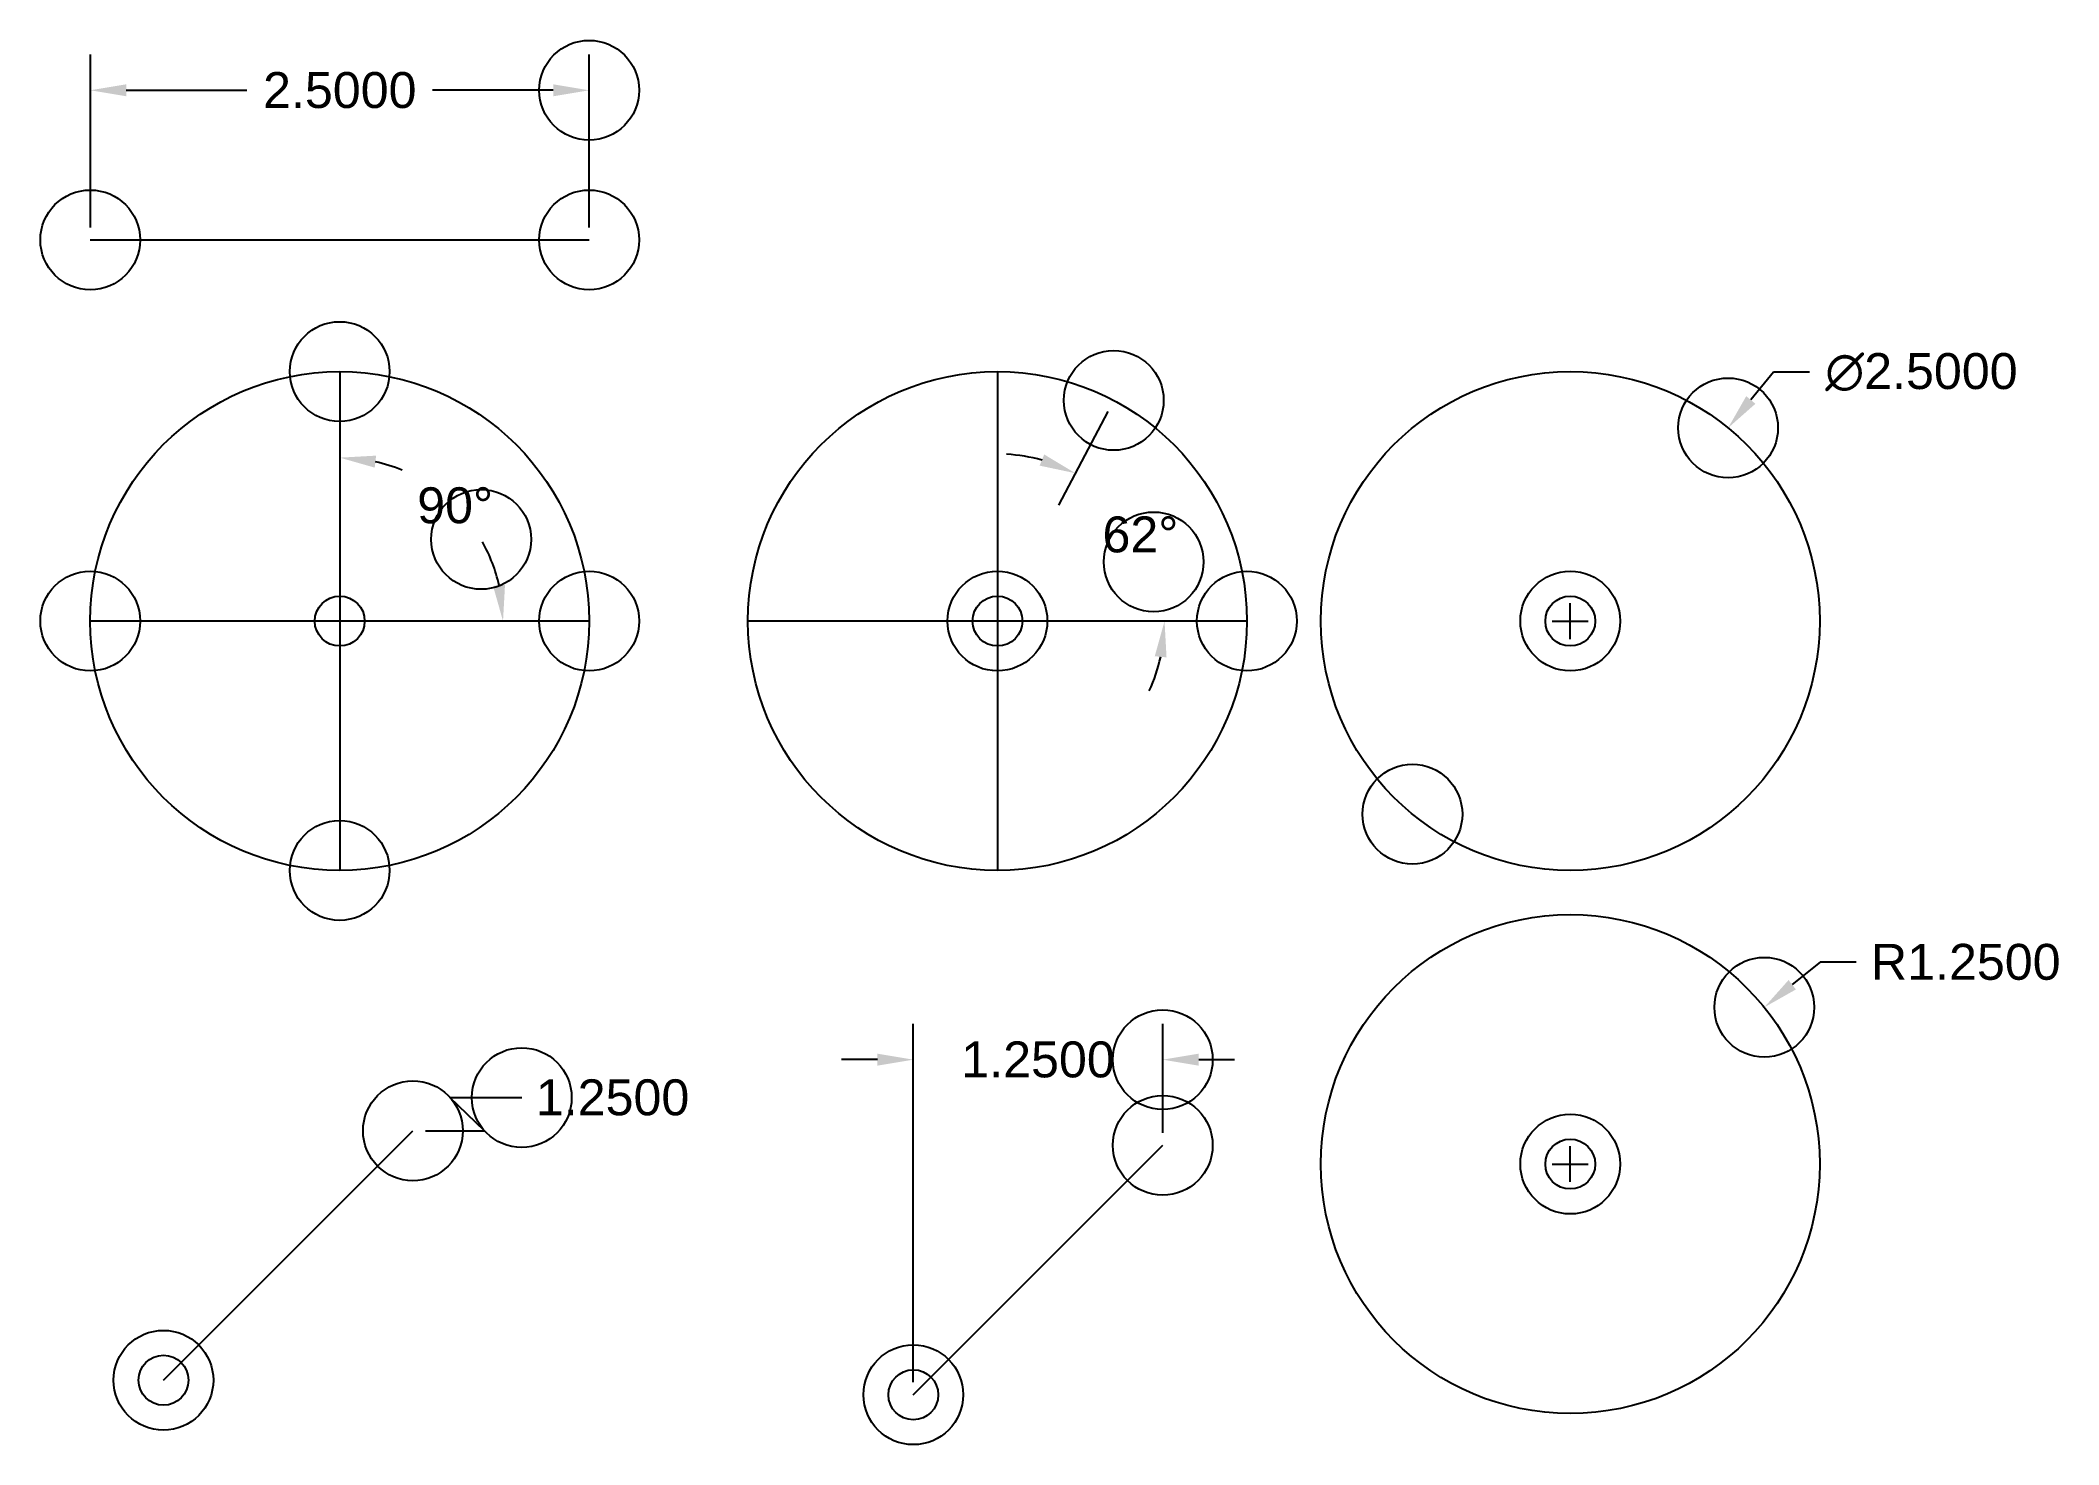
# Paper-space layout 'dimensions' of a CAD drawing. Header units: millimetres, sheet in inches. Extents: x 0.5 to 10.6, y 0.7 to 7.7.
import ezdxf

# ---------------------------------------------------------------- set-up
doc = ezdxf.new("R2010")
doc.units = ezdxf.units.MM
doc.header["$MEASUREMENT"] = 0
doc.styles.get("Standard").update_dxf_attribs({"font": 'arial.ttf'})
doc.dimstyles.get("Standard").update_dxf_attribs({"dimtxt": 0.18, "dimasz": 0.18, "dimexe": 0.18, "dimexo": 0.0625, "dimgap": 0.09, "dimtad": 0, "dimtih": 1, "dimtoh": 1, "dimdec": 4, "dimzin": 0, "dimdsep": 46, "dimtxsty": 'Standard', "dimcen": 0.09, "dimadec": 0, "dimazin": 0, "dimtfac": 1, "dimtdec": 4, "dimtofl": 0, "dimtmove": 0, "dimatfit": 3, "dimfxl": 1, "dimtolj": 1, "dimtzin": 0, "dimarcsym": 0})

# ---------------------------------------------------------------- blocks, each defined once
blk = doc.blocks.new('*D13')
at = {"color": 0, "lineweight": -2, "transparency": 16777216}
for p, q in [((0.777, 6.769), (0.777, 7.636)), ((3.277, 6.769), (3.277, 7.636)), ((0.957, 7.456), (1.562, 7.456)), ((3.097, 7.456), (2.491, 7.456))]:
    blk.add_line(p, q, dxfattribs=at)
at = {"color": 0, "transparency": 16777216}
for points in [[(0.957, 7.486), (0.957, 7.426), (0.777, 7.456)], [(3.097, 7.486), (3.097, 7.426), (3.277, 7.456)]]:
    blk.add_solid(points, dxfattribs=at)
at = {"layer": 'Defpoints', "color": 0, "transparency": 16777216}
for p in [(3.277, 7.456), (0.777, 6.706), (3.277, 6.706)]:
    blk.add_point(p, dxfattribs=at)
at = {"color": 0, "transparency": 16777216, "insert": (2.027, 7.456), "char_height": 0.18, "attachment_point": 5}
blk.add_mtext('\\A1;2.5000', dxfattribs=at)
blk = doc.blocks.new('*D22')
at = {"color": 0, "lineweight": -2, "transparency": 16777216}
for start, end in [(67.5785, 77.3736), (12.6264, 29.003)]:
    blk.add_arc((2.027, 4.796), 0.818, start, end, dxfattribs=at)
at = {"color": 0, "transparency": 16777216}
for points in [[(2.202, 5.565), (2.209, 5.625), (2.027, 5.615)], [(2.855, 4.978), (2.795, 4.972), (2.845, 4.796)]]:
    blk.add_solid(points, dxfattribs=at)
at = {"layer": 'Defpoints', "color": 0, "transparency": 16777216}
for p in [(2.027, 6.046), (2.735, 5.205), (0.777, 4.796), (3.277, 4.796), (2.027, 3.546)]:
    blk.add_point(p, dxfattribs=at)
at = {"color": 0, "transparency": 16777216, "insert": (2.605, 5.375), "char_height": 0.18, "attachment_point": 5}
blk.add_mtext('\\A1;90°', dxfattribs=at)
blk = doc.blocks.new('*D25')
at = {"color": 0, "lineweight": -2, "transparency": 16777216}
for p, q in [((5.876, 5.847), (5.629, 5.377)), ((6.51, 4.796), (5.98, 4.796))]:
    blk.add_line(p, q, dxfattribs=at)
for start, end in [(74.5551, 86.8992), (335.3118, 347.6559)]:
    blk.add_arc((5.323, 4.796), 0.837, start, end, dxfattribs=at)
at = {"color": 0, "transparency": 16777216}
for points in [[(5.557, 5.631), (5.534, 5.575), (5.713, 5.537)], [(6.111, 4.62), (6.17, 4.614), (6.16, 4.796)]]:
    blk.add_solid(points, dxfattribs=at)
at = {"layer": 'Defpoints', "color": 0, "transparency": 16777216}
for p in [(5.905, 5.902), (6.105, 5.093), (5.323, 4.796), (6.573, 4.796)]:
    blk.add_point(p, dxfattribs=at)
at = {"color": 0, "transparency": 16777216, "insert": (6.039, 5.229), "char_height": 0.18, "attachment_point": 5}
blk.add_mtext('\\A1;62°', dxfattribs=at)
blk = doc.blocks.new('*D28')
at = {"color": 0, "lineweight": -2, "transparency": 16777216}
for p, q in [((9.212, 6.043), (9.098, 5.904)), ((9.392, 6.043), (9.212, 6.043)), ((8.193, 4.706), (8.193, 4.886)), ((8.103, 4.796), (8.283, 4.796))]:
    blk.add_line(p, q, dxfattribs=at)
at = {"color": 0, "transparency": 16777216}
blk.add_solid([(9.075, 5.923), (9.121, 5.885), (8.984, 5.764)], dxfattribs=at)
at = {"layer": 'Defpoints', "color": 0, "transparency": 16777216}
for p in [(8.984, 5.764), (7.402, 3.828)]:
    blk.add_point(p, dxfattribs=at)
at = {"color": 0, "transparency": 16777216, "insert": (9.953, 6.043), "char_height": 0.18, "attachment_point": 5}
blk.add_mtext('\\A1;∅2.5000', dxfattribs=at)
blk = doc.blocks.new('*D31')
at = {"color": 0, "lineweight": -2, "transparency": 16777216}
for p, q in [((4.901, 0.981), (4.901, 2.778)), ((6.151, 2.231), (6.151, 2.778)), ((4.721, 2.598), (4.541, 2.598)), ((6.331, 2.598), (6.511, 2.598))]:
    blk.add_line(p, q, dxfattribs=at)
at = {"color": 0, "transparency": 16777216}
for points in [[(4.721, 2.628), (4.721, 2.568), (4.901, 2.598)], [(6.331, 2.628), (6.331, 2.568), (6.151, 2.598)]]:
    blk.add_solid(points, dxfattribs=at)
at = {"layer": 'Defpoints', "color": 0, "transparency": 16777216}
for p in [(6.151, 2.598), (6.151, 2.169), (4.901, 0.919)]:
    blk.add_point(p, dxfattribs=at)
at = {"color": 0, "transparency": 16777216, "insert": (5.526, 2.598), "char_height": 0.18, "attachment_point": 5}
blk.add_mtext('\\A1;1.2500', dxfattribs=at)
blk = doc.blocks.new('*D34')
at = {"color": 0, "lineweight": -2, "transparency": 16777216}
for p, q in [((2.753, 2.241), (2.579, 2.408)), ((2.579, 2.408), (2.939, 2.408)), ((2.456, 2.241), (2.753, 2.241))]:
    blk.add_line(p, q, dxfattribs=at)
at = {"layer": 'Defpoints', "color": 0, "transparency": 16777216}
for p in [(2.939, 2.408), (2.393, 2.241), (1.143, 0.991)]:
    blk.add_point(p, dxfattribs=at)
at = {"color": 0, "transparency": 16777216, "insert": (3.394, 2.408), "char_height": 0.18, "attachment_point": 5}
blk.add_mtext('\\A1;1.2500', dxfattribs=at)
blk = doc.blocks.new('*D37')
at = {"color": 0, "lineweight": -2, "transparency": 16777216}
for p, q in [((9.445, 3.087), (9.305, 2.974)), ((9.625, 3.087), (9.445, 3.087)), ((8.193, 1.985), (8.193, 2.165)), ((8.103, 2.075), (8.283, 2.075))]:
    blk.add_line(p, q, dxfattribs=at)
at = {"color": 0, "transparency": 16777216}
blk.add_solid([(9.287, 2.997), (9.324, 2.95), (9.165, 2.86)], dxfattribs=at)
at = {"layer": 'Defpoints', "color": 0, "transparency": 16777216}
for p in [(9.165, 2.86), (8.193, 2.075)]:
    blk.add_point(p, dxfattribs=at)
at = {"color": 0, "transparency": 16777216, "insert": (10.175, 3.087), "char_height": 0.18, "attachment_point": 5}
blk.add_mtext('\\A1;R1.2500', dxfattribs=at)

psp = doc.layouts.new('dimensions')

# ---------------------------------------------------------------- linework, layer by layer
for p, q in [((0.77654, 6.70625), (3.27654, 6.70625)), ((2.02654, 6.04618), (2.02654, 3.54618)), ((5.3226, 6.04618), (5.3226, 3.54618)), ((3.27654, 4.79618), (0.77654, 4.79618)), ((6.5726, 4.79618), (4.0726, 4.79618)), ((1.14335, 0.99143), (2.39335, 2.24143)), ((4.90106, 0.91866), (6.15106, 2.16866))]:
    psp.add_line(p, q)
at = {"color": 3}
for centre in [(3.27654, 7.45625), (8.98411, 5.76416), (6.10547, 5.09258), (0.77654, 4.79618), (6.15106, 2.59803), (8.19321, 2.07486), (1.14335, 0.99143)]:
    psp.add_circle(centre, 0.25, dxfattribs=at)
at = {"color": 1}
for centre in [(0.77654, 6.70625), (2.02654, 6.04618), (5.90538, 5.90202), (7.4023, 3.82821), (9.16548, 2.86048), (2.39335, 2.24143), (4.90106, 0.91866)]:
    psp.add_circle(centre, 0.25, dxfattribs=at)
at = {"color": 4}
for centre, radius in [((0.77654, 6.70625), 0.25), ((2.02654, 4.79618), 0.125), ((5.3226, 4.79618), 0.125), ((8.19321, 4.79618), 0.125), ((8.19321, 2.07486), 0.125), ((1.14335, 0.99143), 0.125), ((4.90106, 0.91866), 0.125)]:
    psp.add_circle(centre, radius, dxfattribs=at)
at = {"color": 2}
for centre in [(3.27654, 6.70625), (6.5726, 4.79618), (8.19321, 4.79618), (2.02654, 3.54618), (2.93896, 2.40768), (6.15106, 2.16866)]:
    psp.add_circle(centre, 0.25, dxfattribs=at)
for centre in [(2.02654, 4.79618), (5.3226, 4.79618), (8.19321, 4.79618), (8.19321, 2.07486)]:
    psp.add_circle(centre, 1.25)
at = {"color": 6}
psp.add_circle((2.73534, 5.20541), 0.25, dxfattribs=at)
at = {"color": 5}
for centre in [(3.27654, 4.79618), (5.3226, 4.79618)]:
    psp.add_circle(centre, 0.25, dxfattribs=at)

# ---------------------------------------------------------------- dimensions: what is measured, and where the dimension line sits
dim = psp.add_aligned_dim(p1=(0.77654, 6.70625), p2=(3.27654, 6.70625), distance=0.75, dimstyle='Standard')
dim.commit()
dim.dimension.update_dxf_attribs({"geometry": '*D13', "text_midpoint": (2.02654, 7.45625)})
dim = psp.add_diameter_dim_2p(p1=(7.4023, 3.82821), p2=(8.98411, 5.76416), dimstyle='Standard')
dim.commit()
dim.dimension.update_dxf_attribs({"geometry": '*D28', "text_midpoint": (9.95313, 6.04293)})
dim = psp.add_angular_dim_2l(base=(2.73534, 5.20541), line1=((2.02654, 6.04618), (2.02654, 3.54618)), line2=((3.27654, 4.79618), (0.77654, 4.79618)), dimstyle='Standard')
dim.commit()
dim.dimension.update_dxf_attribs({"geometry": '*D22', "text_midpoint": (2.60527, 5.37492)})
dim = psp.add_angular_dim_3p(base=(6.10547, 5.09258), center=(5.3226, 4.79618), p1=(5.90538, 5.90202), p2=(6.5726, 4.79618), dimstyle='Standard')
dim.commit()
dim.dimension.update_dxf_attribs({"geometry": '*D25', "text_midpoint": (6.03934, 5.22864)})
dim = psp.add_radius_dim(center=(8.19321, 2.07486), mpoint=(9.16548, 2.86048), dimstyle='Standard')
dim.commit()
dim.dimension.update_dxf_attribs({"geometry": '*D37', "text_midpoint": (10.17494, 3.08673)})
dim = psp.add_linear_dim(base=(6.15106, 2.59803), p1=(4.90106, 0.91866), p2=(6.15106, 2.16866), dimstyle='Standard')
dim.commit()
dim.dimension.update_dxf_attribs({"geometry": '*D31', "text_midpoint": (5.52606, 2.59803)})
dim = psp.add_ordinate_dim(feature_location=(2.39335, 2.24143), offset=(0.54561, 0.16625), dtype=0, origin=(1.14335, 0.99143), dimstyle='Standard')
dim.commit()
dim.dimension.update_dxf_attribs({"geometry": '*D34', "text_midpoint": (3.39381, 2.40768)})

doc.saveas('drawing.dxf')
